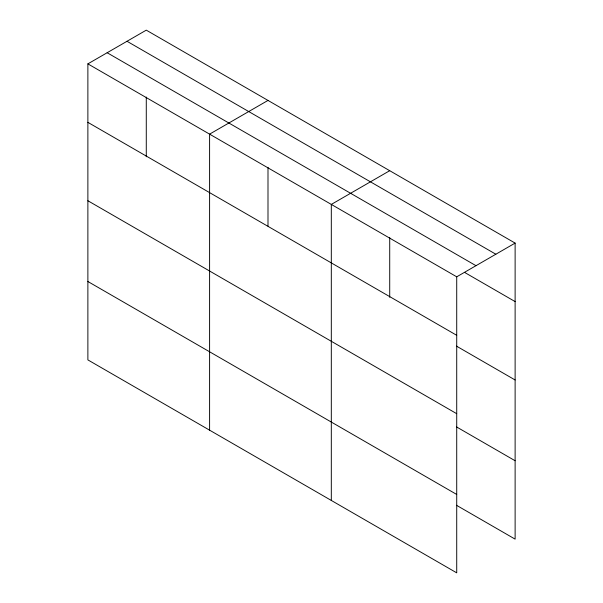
<?xml version="1.0" encoding="UTF-8"?>
<svg xmlns="http://www.w3.org/2000/svg" width="603" height="603" viewBox="0 0 603 603"><rect width="100%" height="100%" fill="white"/><g stroke="black" fill="none" stroke-linecap="round" stroke-linejoin="round"><path stroke-width="0.9" d="M146.28 156.765L146.28 97.038M456.72 413.696L456.72 276.815L87.88 63.865L87.88 359.901L456.72 572.85L456.72 413.696L87.88 200.746M456.494 505.284L515.12 539.135L515.12 243.099L146.28 30.15L87.88 63.865M267.996 100.422L209.595 134.137L209.595 430.173M389.719 170.694L331.311 204.417L331.311 500.445M456.72 276.815L515.12 243.099M127.007 41.275L495.847 254.225M107.153 52.74L475.993 265.689M464.634 272.435L515.12 301.59M87.88 122.356L456.72 335.306M456.494 346.13L515.12 379.98M456.494 426.894L515.12 460.745M87.88 281.511L456.72 494.46M389.719 237.582L389.719 297.309M267.996 167.31L267.996 226.102"/></g></svg>
